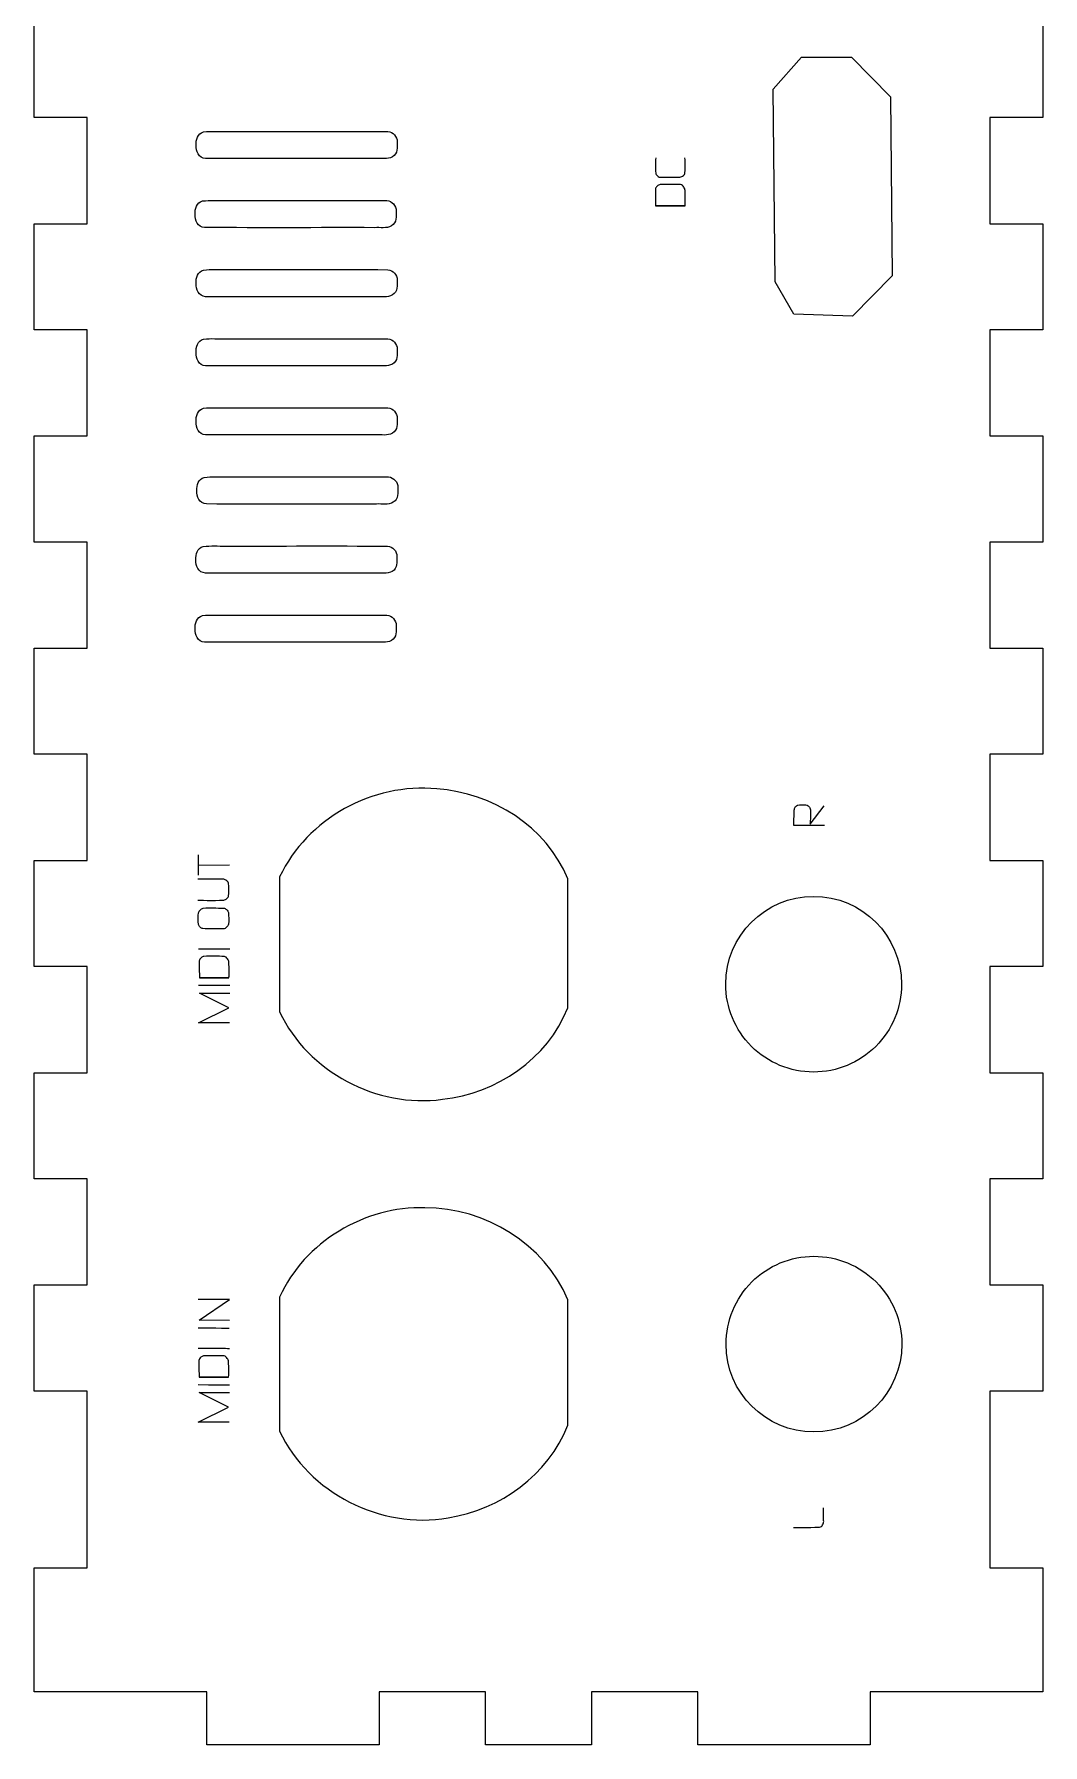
# Model space of a CAD drawing. Extents: x 0 to 215, y 0 to 166.
# Drawn here: x 0.1 to 57.1, y 0 to 96.8 of the extents above; entities that cross this region are included whole.
import ezdxf

# ---------------------------------------------------------------- set-up
doc = ezdxf.new("R2010")
doc.units = 0
doc.layers.add('Imprimir', color=7, linetype='CONTINUOUS')

msp = doc.modelspace()

# ---------------------------------------------------------------- linework, layer by layer
at = {"layer": 'Imprimir', "color": 5}
msp.add_lwpolyline([(57.050102, 98.050058), (57.050102, 92.05005), (54.050094, 92.05005), (54.050094, 86.050039), (57.050102, 86.050039), (57.050102, 80.050032), (54.050094, 80.050032), (54.050094, 74.050021), (57.050102, 74.050021), (57.050102, 68.050008), (54.050094, 68.050008), (54.050094, 62.049997), (57.050102, 62.049997), (57.050102, 56.049989), (54.050094, 56.049989), (54.050094, 50.049979), (57.050102, 50.049979), (57.050102, 44.049965), (54.050094, 44.049965), (54.050094, 38.049955), (57.050102, 38.049955), (57.050102, 32.049938), (54.050094, 32.049938), (54.050094, 26.049931), (57.050102, 26.049931), (57.050102, 20.049912), (54.050094, 20.049912), (54.050094, 10.049892), (57.050102, 10.049892), (57.050102, 3.049875), (47.300078, 3.049875), (47.300078, 0.049867), (37.55005, 0.049867), (37.55005, 3.049875), (31.550034, 3.049875), (31.550034, 0.049867), (25.550022, 0.049867), (25.550022, 3.049875), (19.550017, 3.049875), (19.550017, 0.049867), (9.800007, 0.049867), (9.800007, 3.049875), (0.05, 3.049875), (0.05, 10.049892), (3.050003, 10.049892), (3.050003, 20.049912), (0.05, 20.049912), (0.05, 26.049931), (3.050003, 26.049931), (3.050003, 32.049938), (0.05, 32.049938), (0.05, 38.049955), (3.050003, 38.049955), (3.050003, 44.049965), (0.05, 44.049965), (0.05, 50.049979), (3.050003, 50.049979), (3.050003, 56.049989), (0.05, 56.049989), (0.05, 62.049997), (3.050003, 62.049997), (3.050003, 68.050008), (0.05, 68.050008), (0.05, 74.050021), (3.050003, 74.050021), (3.050003, 80.050032), (0.05, 80.050032), (0.05, 86.050039), (3.050003, 86.050039), (3.050003, 92.05005), (0.05, 92.05005), (0.05, 98.050058)], dxfattribs=at)
for points in [[(48.438435, 93.230831), (48.545282, 83.097597), (46.301254, 80.816795), (42.988639, 80.942043), (41.920056, 82.758634), (41.813195, 93.658172), (43.416073, 95.474754), (46.247835, 95.474811), (48.438435, 93.230831)], [(20.56383, 90.676037), (20.56383, 90.676034)], [(20.507535, 86.769367), (20.507535, 86.769367)], [(20.56383, 82.86274), (20.56383, 82.86274)], [(20.56383, 78.95609), (20.56383, 78.95609)], [(20.56383, 75.049435), (20.56383, 75.049432)], [(20.604721, 71.142799), (20.604721, 71.142796)], [(20.548429, 67.236129), (20.548429, 67.236129)], [(20.507535, 63.329494), (20.507535, 63.329491)], [(30.201452, 49.009606), (30.201452, 49.009606)], [(44.098097, 38.083962), (44.098097, 38.083962)], [(30.201452, 25.199889), (30.201452, 25.199889)], [(44.11752, 17.735458), (44.11752, 17.735458)]]:
    msp.add_lwpolyline(points, close=True, dxfattribs=at)
at = {"layer": 'Imprimir', "color": 7}
for points in [[(35.168411, 87.057355), (36.839742, 87.057355)], [(35.168411, 87.057355), (35.168411, 87.057355)], [(9.57264, 46.195108), (9.57264, 46.195105)], [(9.385552, 43.419952), (11.056878, 43.419952)], [(9.385552, 43.419952), (9.385552, 43.419952)], [(9.366844, 20.835116), (11.038169, 20.835116)], [(9.366844, 20.835116), (9.366844, 20.835116)]]:
    msp.add_lwpolyline(points, close=True, dxfattribs=at)
for points in [[(43.903522, 52.101054), (44.703142, 53.12869)], [(44.715633, 52.026082), (42.982083, 52.026082)], [(9.335661, 49.213478), (9.335661, 50.367194)], [(9.335661, 49.780981), (11.08806, 49.793456)], [(9.298244, 48.98897), (9.298244, 48.98897), (9.298244, 48.98897)], [(11.094295, 40.869307), (9.341898, 40.869307), (11.050641, 41.723681), (9.385552, 42.546872), (11.106769, 42.553109)], [(11.08806, 24.046813), (9.373078, 24.05305), (11.08806, 25.231715), (9.323189, 25.231718), (9.323189, 25.231718), (9.323189, 25.231718)], [(11.075586, 18.284473), (9.323189, 18.284473), (11.031932, 19.138848), (9.366844, 19.962036), (11.08806, 19.968273)], [(44.666622, 12.733038), (44.666622, 13.453066)]]:
    msp.add_lwpolyline(points, dxfattribs=at)
at = {"layer": 'Imprimir', "color": 5}
for points in [[(9.20603, 90.488537), (9.169903, 90.796661), (9.292574, 91.153464), (9.622043, 91.24209)], [(9.622043, 91.24209), (10.038961, 91.297628), (10.465526, 91.255496), (10.886587, 91.268647)], [(10.886587, 91.268647), (13.935023, 91.266672), (16.983663, 91.272711), (20.031973, 91.265599)], [(20.031973, 91.265599), (20.327132, 91.241582), (20.570116, 90.972178), (20.56383, 90.676037)], [(9.737887, 89.736937), (9.366008, 89.761885), (9.154492, 90.146255), (9.20603, 90.488537)], [(20.56383, 90.676034), (20.567975, 90.37816), (20.599326, 90.014071), (20.302998, 89.834831)], [(19.346227, 89.733889), (16.143472, 89.735864), (12.940514, 89.729825), (9.737887, 89.736937)], [(20.302998, 89.834831), (20.014053, 89.664425), (19.665268, 89.758256), (19.346227, 89.733889)], [(9.149736, 86.581887), (9.113609, 86.890009), (9.236287, 87.246803), (9.565748, 87.335429)], [(9.565748, 87.335429), (9.982667, 87.39097), (10.409231, 87.348834), (10.830292, 87.361986)], [(10.830292, 87.361986), (13.878728, 87.36001), (16.927369, 87.36605), (19.975678, 87.358938)], [(19.975678, 87.358938), (20.270839, 87.334921), (20.513821, 87.065509), (20.507535, 86.769367)], [(9.681592, 85.830278), (9.309709, 85.855227), (9.098198, 86.239605), (9.149736, 86.581887)], [(20.507535, 86.769367), (20.511683, 86.471496), (20.543026, 86.107409), (20.246703, 85.928173)], [(19.289932, 85.82723), (16.087177, 85.829206), (12.884219, 85.823166), (9.681592, 85.830278)], [(20.246703, 85.928173), (19.957759, 85.757767), (19.608973, 85.851598), (19.289932, 85.82723)], [(9.20603, 82.675251), (9.169904, 82.983376), (9.29258, 83.340173), (9.622043, 83.428799)], [(9.622043, 83.428799), (10.038961, 83.48434), (10.465526, 83.442204), (10.886586, 83.455356)], [(10.886586, 83.455356), (13.935023, 83.45338), (16.983663, 83.45942), (20.031973, 83.452308)], [(20.031973, 83.452308), (20.327133, 83.428291), (20.570115, 83.158881), (20.56383, 82.86274)], [(9.737887, 81.923651), (9.366007, 81.9486), (9.154493, 82.332972), (9.20603, 82.675251)], [(20.56383, 82.86274), (20.567978, 82.564869), (20.599322, 82.200782), (20.302998, 82.021546)], [(19.346227, 81.920603), (16.143472, 81.922579), (12.940514, 81.916539), (9.737887, 81.923651)], [(20.302998, 82.021546), (20.014054, 81.85114), (19.665268, 81.94497), (19.346227, 81.920603)], [(9.20603, 78.768607), (9.169904, 79.076729), (9.292582, 79.433526), (9.622043, 79.522155)], [(9.622043, 79.522155), (10.038961, 79.577696), (10.465526, 79.53556), (10.886587, 79.548712)], [(10.886587, 79.548712), (13.935023, 79.546736), (16.983663, 79.552776), (20.031973, 79.545664)], [(20.031973, 79.545664), (20.327134, 79.521647), (20.570115, 79.252232), (20.56383, 78.95609)], [(9.737887, 78.017001), (9.366006, 78.04195), (9.154493, 78.426325), (9.20603, 78.768607)], [(20.56383, 78.95609), (20.567978, 78.658219), (20.599321, 78.294135), (20.302998, 78.114896)], [(19.346227, 78.013953), (16.143472, 78.015929), (12.940514, 78.009889), (9.737887, 78.017001)], [(20.302998, 78.114896), (20.014054, 77.94449), (19.665268, 78.03832), (19.346227, 78.013953)], [(9.20603, 74.86196), (9.169904, 75.170079), (9.292589, 75.526864), (9.622043, 75.615488)], [(9.622043, 75.615488), (10.038961, 75.671026), (10.465526, 75.628893), (10.886586, 75.642045)], [(10.886586, 75.642045), (13.935023, 75.640069), (16.983663, 75.646109), (20.031973, 75.638997)], [(20.031973, 75.638997), (20.327132, 75.61498), (20.570116, 75.345576), (20.56383, 75.049435)], [(9.737887, 74.110337), (9.366004, 74.135286), (9.154496, 74.519678), (9.20603, 74.86196)], [(20.56383, 75.049432), (20.567981, 74.75156), (20.599313, 74.387483), (20.302998, 74.208238)], [(19.346227, 74.107289), (16.143472, 74.109265), (12.940514, 74.103225), (9.737887, 74.110337)], [(20.302998, 74.208238), (20.014057, 74.037823), (19.665268, 74.131657), (19.346227, 74.107289)], [(9.246922, 70.955324), (9.210795, 71.263443), (9.33348, 71.620229), (9.662934, 71.708852)], [(9.662934, 71.708852), (10.079853, 71.764391), (10.506417, 71.722258), (10.927478, 71.735409)], [(10.927478, 71.735409), (13.975914, 71.733434), (17.024555, 71.739473), (20.072864, 71.732361)], [(20.072864, 71.732361), (20.368023, 71.708344), (20.611007, 71.43894), (20.604721, 71.142799)], [(9.778778, 70.203702), (9.406886, 70.22865), (9.195386, 70.61304), (9.246922, 70.955324)], [(20.604721, 71.142796), (20.608869, 70.844922), (20.64021, 70.480836), (20.343889, 70.301596)], [(19.387118, 70.200654), (16.184364, 70.202629), (12.981405, 70.19659), (9.778778, 70.203702)], [(20.343889, 70.301596), (20.054945, 70.13119), (19.706159, 70.225021), (19.387118, 70.200654)], [(9.19063, 67.048658), (9.154504, 67.356782), (9.277188, 67.713573), (9.606642, 67.802211)], [(9.606642, 67.802211), (10.02356, 67.857755), (10.450125, 67.815616), (10.871186, 67.828768)], [(10.871186, 67.828768), (13.919622, 67.826792), (16.968261, 67.832832), (20.01657, 67.82572)], [(20.01657, 67.82572), (20.311736, 67.801703), (20.554712, 67.532274), (20.548429, 67.236129)], [(9.722486, 66.297063), (9.350607, 66.322012), (9.139091, 66.706379), (9.19063, 67.048658)], [(20.548429, 67.236129), (20.552577, 66.938264), (20.583916, 66.574186), (20.287596, 66.394955)], [(19.330823, 66.294015), (16.12807, 66.295991), (12.925113, 66.289951), (9.722486, 66.297063)], [(20.287596, 66.394955), (19.99865, 66.224555), (19.649865, 66.318382), (19.330823, 66.294015)], [(9.149736, 63.141994), (9.113609, 63.450121), (9.236281, 63.806921), (9.565748, 63.895547)], [(9.565748, 63.895547), (9.982667, 63.951085), (10.409231, 63.908952), (10.830292, 63.922104)], [(10.830292, 63.922104), (13.878728, 63.920128), (16.927369, 63.926168), (19.975678, 63.919056)], [(19.975678, 63.919056), (20.270837, 63.895039), (20.513821, 63.625635), (20.507535, 63.329494)], [(9.681592, 62.390396), (9.309712, 62.415345), (9.098198, 62.799715), (9.149736, 63.141994)], [(20.507535, 63.329491), (20.511681, 63.031617), (20.543031, 62.667527), (20.246703, 62.488288)], [(19.289932, 62.387348), (16.087177, 62.389324), (12.884219, 62.383284), (9.681592, 62.390396)], [(20.246703, 62.488288), (19.957758, 62.317885), (19.608973, 62.411716), (19.289932, 62.387348)], [(22.796185, 54.093227), (19.192933, 54.45415), (15.467392, 52.414645), (13.92143, 49.122924)], [(30.201452, 49.009606), (29.005459, 51.978358), (25.929227, 53.88241), (22.796185, 54.093227)], [(13.92143, 49.122924), (13.92143, 46.57814), (13.92143, 44.033359), (13.92143, 41.488576)], [(30.201452, 41.7219), (30.201452, 44.151136), (30.201452, 46.58037), (30.201452, 49.009606)], [(39.129919, 43.051869), (39.129927, 45.795558), (41.354255, 48.019751), (44.098097, 48.019748)], [(44.098097, 48.019748), (46.841937, 48.019748), (49.066261, 45.795556), (49.066269, 43.051869)], [(40.58506, 39.539028), (39.653346, 40.470691), (39.129916, 41.734299), (39.129919, 43.051869)], [(49.066269, 43.051869), (49.066273, 41.7343), (48.542844, 40.470693), (47.61113, 39.53903)], [(23.122172, 36.54481), (26.158281, 36.874968), (29.086993, 38.831468), (30.201452, 41.7219)], [(13.92143, 41.488576), (15.510495, 38.089669), (19.42103, 36.035887), (23.122172, 36.54481)], [(44.098097, 38.083962), (42.780453, 38.083961), (41.516775, 38.607364), (40.58506, 39.539028)], [(47.61113, 39.53903), (46.679417, 38.607366), (45.415741, 38.083962), (44.098097, 38.083962)], [(22.134864, 30.416532), (18.73916, 30.501625), (15.315221, 28.482054), (13.92143, 25.365293)], [(30.201452, 25.199889), (28.912033, 28.388813), (25.518234, 30.402511), (22.134864, 30.416532)], [(40.604479, 26.216183), (41.536195, 27.147848), (42.799874, 27.671252), (44.11752, 27.671249)], [(44.11752, 27.671249), (45.435164, 27.671249), (46.698841, 27.147845), (47.630555, 26.21618)], [(39.149339, 22.703337), (39.149334, 24.020909), (39.672764, 25.284518), (40.604479, 26.216183)], [(47.630555, 26.21618), (48.562268, 25.284515), (49.085697, 24.020907), (49.085692, 22.703337)], [(13.92143, 25.365293), (13.92143, 22.836613), (13.92143, 20.30793), (13.92143, 17.77925)], [(30.201452, 18.113179), (30.201452, 20.475415), (30.201452, 22.837652), (30.201452, 25.199889)], [(44.11752, 17.735458), (41.373676, 17.735453), (39.149347, 19.959647), (39.149339, 22.703337)], [(49.085692, 22.703337), (49.085684, 19.959651), (46.86136, 17.735458), (44.11752, 17.735458)], [(13.92143, 17.77925), (15.555863, 14.277383), (19.655927, 12.21157), (23.446734, 12.885193)], [(23.446734, 12.885193), (26.378721, 13.335978), (29.117849, 15.322495), (30.201452, 18.113179)]]:
    msp.add_open_spline(points, degree=3, dxfattribs=at)
at = {"layer": 'Imprimir', "color": 7}
for points in [[(35.174769, 89.775398), (35.174769, 89.775398), (35.150781, 89.188737), (35.174769, 88.91109)], [(36.827198, 88.928254), (36.856185, 89.227472), (36.827198, 89.775398), (36.827198, 89.775398)], [(35.261956, 88.179891), (35.213256, 88.133821), (35.163794, 88.079279), (35.162174, 88.005275)], [(35.174769, 88.91109), (35.1792, 88.859855), (35.219936, 88.817197), (35.254144, 88.778798)], [(35.254144, 88.778798), (35.286219, 88.742798), (35.320726, 88.694354), (35.368797, 88.690604)], [(35.424099, 88.260963), (35.3746, 88.258056), (35.305853, 88.221418), (35.261956, 88.179891)], [(35.368797, 88.690604), (35.738971, 88.661715), (36.14932, 88.676888), (36.541789, 88.690604)], [(36.577818, 88.260963), (36.21166, 88.266692), (35.80728, 88.28354), (35.424099, 88.260963)], [(36.541789, 88.690604), (36.611625, 88.693144), (36.68318, 88.724019), (36.735817, 88.769979)], [(36.764905, 88.117529), (36.718, 88.180577), (36.656388, 88.259735), (36.577818, 88.260963)], [(36.735817, 88.769979), (36.781706, 88.810046), (36.821322, 88.867619), (36.827198, 88.928254)], [(36.833505, 87.936675), (36.828651, 88.000968), (36.803389, 88.0658), (36.764905, 88.117529)], [(35.162174, 88.005275), (35.154723, 87.664285), (35.168411, 87.057355), (35.168411, 87.057355)], [(36.839742, 87.057355), (36.839742, 87.057355), (36.856196, 87.63608), (36.833505, 87.936675)], [(43.181987, 53.17553), (43.33249, 53.212276), (43.503204, 53.201467), (43.659885, 53.188033)], [(42.982083, 52.026082), (42.982083, 52.026082), (42.986034, 52.571984), (43.000823, 52.844441)], [(43.000823, 52.844441), (43.002798, 52.880961), (43.000541, 52.918516), (43.010193, 52.953763)], [(43.010193, 52.953763), (43.024727, 53.006265), (43.047305, 53.058592), (43.082035, 53.100569)], [(43.082035, 53.100569), (43.108592, 53.132658), (43.141527, 53.165653), (43.181987, 53.17553)], [(43.659885, 53.188033), (43.70593, 53.184082), (43.749914, 53.161165), (43.787952, 53.134933)], [(43.787952, 53.134933), (43.829176, 53.106493), (43.866096, 53.069054), (43.891028, 53.025614)], [(43.891028, 53.025614), (43.909401, 52.99361), (43.920362, 52.956264), (43.922261, 52.919414)], [(43.922261, 52.919414), (43.936203, 52.648915), (43.903522, 52.101054), (43.903522, 52.101054)], [(10.720119, 48.98897), (10.259831, 48.99151), (9.298244, 48.98897), (9.298244, 48.98897)], [(10.888498, 48.926604), (10.839496, 48.960971), (10.77997, 48.988637), (10.720119, 48.98897)], [(11.025698, 48.764462), (11.017457, 48.834781), (10.946461, 48.88595), (10.888498, 48.926604)], [(11.025698, 48.016105), (11.063544, 48.324458), (11.055371, 48.511523), (11.025698, 48.764462)], [(9.298244, 47.804071), (9.298244, 47.804071), (10.228169, 47.779292), (10.720119, 47.804071)], [(10.720119, 47.804071), (10.781846, 47.807176), (10.843636, 47.831672), (10.894733, 47.866434)], [(10.894733, 47.866434), (10.94954, 47.903729), (11.017621, 47.950305), (11.025698, 48.016105)], [(9.335661, 46.425847), (9.305522, 46.645893), (9.305522, 46.879325), (9.335661, 47.093134)], [(9.335661, 47.093134), (9.343873, 47.15139), (9.387869, 47.20094), (9.429206, 47.242805)], [(9.429206, 46.276176), (9.386695, 46.31685), (9.343645, 46.367557), (9.335661, 46.425847)], [(9.429206, 47.242805), (9.477822, 47.292044), (9.534896, 47.348974), (9.603823, 47.355058)], [(9.603823, 47.355058), (9.97705, 47.388011), (10.360985, 47.352123), (10.751299, 47.355058)], [(10.751299, 47.355058), (10.814519, 47.355623), (10.873145, 47.310549), (10.919678, 47.26775)], [(10.919678, 47.26775), (10.968497, 47.222851), (11.020511, 47.165493), (11.025698, 47.099371)], [(11.025698, 46.450793), (11.016554, 46.381519), (10.970379, 46.31803), (10.919678, 46.269942)], [(11.025698, 47.099371), (11.041982, 46.891655), (11.057397, 46.690614), (11.025698, 46.450793)], [(9.57264, 46.195105), (9.517759, 46.197081), (9.468887, 46.238209), (9.429206, 46.276176)], [(10.738827, 46.176397), (10.360345, 46.187291), (9.960295, 46.180489), (9.57264, 46.195108)], [(10.919678, 46.269942), (10.870436, 46.223234), (10.806671, 46.174444), (10.738827, 46.176397)], [(9.335661, 45.053864), (11.075586, 45.053864), (11.100532, 45.047626), (11.100532, 45.047626)], [(9.479095, 44.542488), (9.430394, 44.496418), (9.380932, 44.441876), (9.379315, 44.367872)], [(9.64124, 44.623559), (9.591738, 44.620652), (9.522991, 44.584014), (9.479095, 44.542488)], [(10.794953, 44.623559), (10.428795, 44.629288), (10.024416, 44.646137), (9.64124, 44.623559)], [(10.982041, 44.480126), (10.935135, 44.543174), (10.873524, 44.622332), (10.794953, 44.623559)], [(9.379315, 44.367872), (9.371864, 44.026882), (9.385552, 43.419952), (9.385552, 43.419952)], [(11.050641, 44.299272), (11.045786, 44.363565), (11.020527, 44.428397), (10.982041, 44.480126)], [(11.056878, 43.419952), (11.056878, 43.419952), (11.073331, 43.998677), (11.050641, 44.299272)], [(9.341898, 42.995885), (11.081823, 42.995885), (11.106769, 42.989648), (11.106769, 42.989648)], [(9.310715, 23.616512), (11.050641, 23.616512), (11.075586, 23.610275), (11.075586, 23.610275)], [(9.316952, 22.469033), (11.056878, 22.469033), (11.081823, 22.462796), (11.081823, 22.462796)], [(9.360606, 21.783041), (9.353156, 21.442049), (9.366844, 20.835116), (9.366844, 20.835116)], [(9.460386, 21.957658), (9.411686, 21.911588), (9.362224, 21.857045), (9.360606, 21.783041)], [(9.622528, 22.038729), (9.573029, 22.035822), (9.504283, 21.999184), (9.460386, 21.957658)], [(10.776244, 22.038729), (10.410086, 22.044458), (10.005707, 22.061307), (9.622528, 22.038729)], [(10.963332, 21.895295), (10.916427, 21.958343), (10.854815, 22.037501), (10.776244, 22.038729)], [(11.031932, 21.714441), (11.027078, 21.778734), (11.001819, 21.843567), (10.963332, 21.895295)], [(11.038169, 20.835116), (11.038169, 20.835116), (11.054623, 21.413844), (11.031932, 21.714441)], [(9.323189, 20.411049), (11.063115, 20.411049), (11.08806, 20.404812), (11.08806, 20.404812)], [(44.635702, 12.534258), (44.650096, 12.565054), (44.661413, 12.597848), (44.666622, 12.631441)], [(44.666622, 12.631441), (44.671815, 12.664907), (44.666622, 12.699171), (44.666622, 12.733038)], [(42.957121, 12.344288), (42.957121, 12.344288), (43.892301, 12.335963), (44.357411, 12.348719)], [(44.357411, 12.348719), (44.402177, 12.349848), (44.448978, 12.352698), (44.489929, 12.370817)], [(44.489929, 12.370817), (44.522523, 12.385239), (44.549966, 12.410627), (44.573859, 12.437077)], [(44.573859, 12.437077), (44.599598, 12.46557), (44.619438, 12.499477), (44.635702, 12.534258)]]:
    msp.add_open_spline(points, degree=3, dxfattribs=at)

doc.saveas('drawing.dxf')
